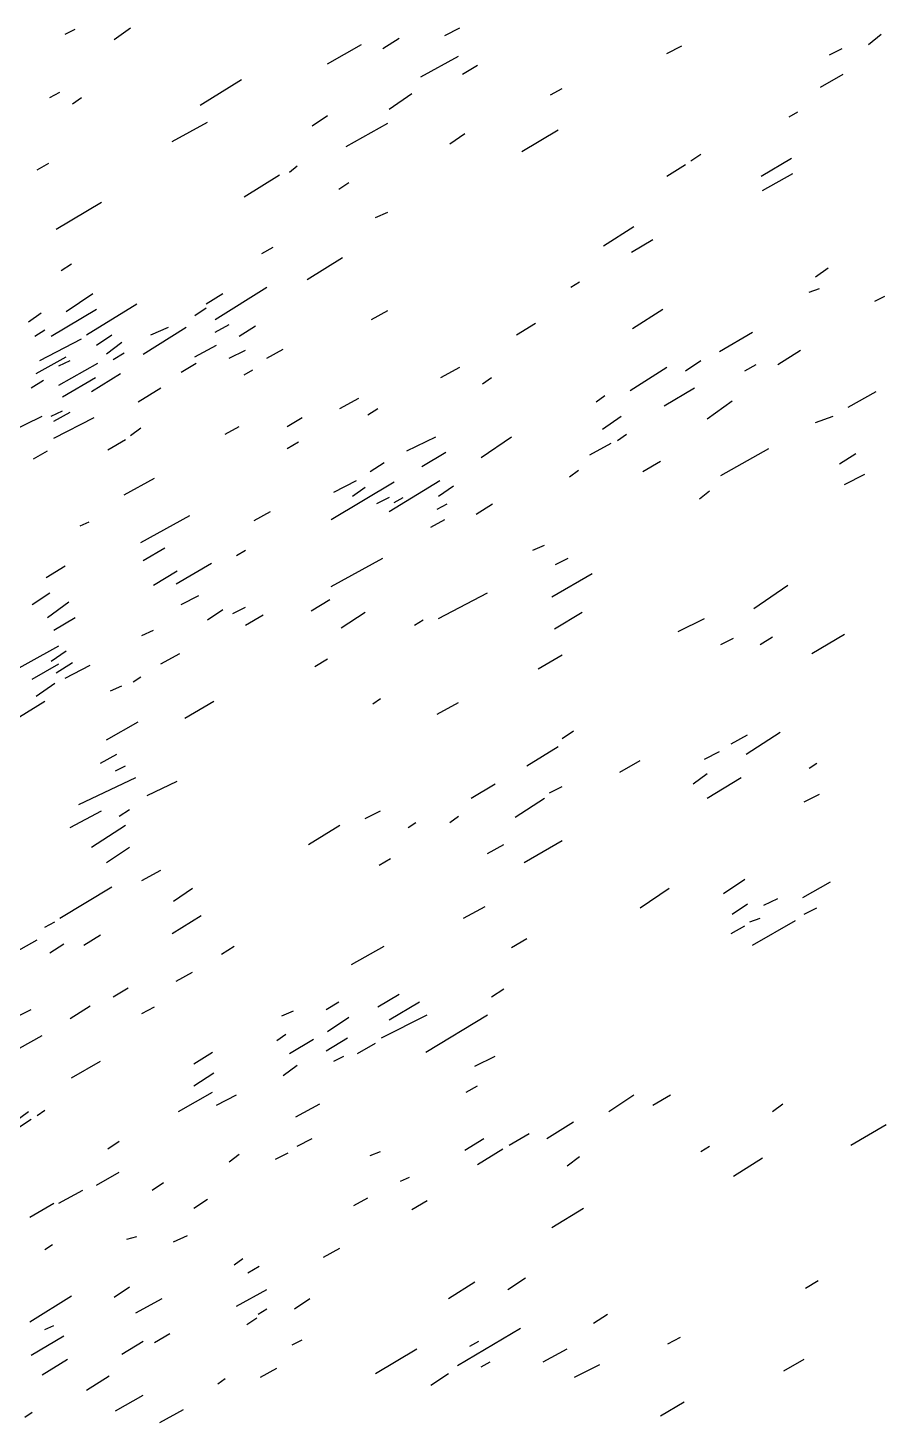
# Model space of a CAD drawing. Extents: x 0 to 599, y 0 to 600.
# Drawn here: x 227.5 to 352, y 398.3 to 600.2 of the extents above; entities that cross this region are included whole.
import ezdxf

# ---------------------------------------------------------------- set-up
doc = ezdxf.new("R2010")
doc.units = 0
doc.header["$MEASUREMENT"] = 0
doc.layers.add('LIMESTONE_FSET1', color=166, linetype='CONTINUOUS')

msp = doc.modelspace()

# ---------------------------------------------------------------- linework, layer by layer
at = {"layer": 'LIMESTONE_FSET1'}
for p, q in [((232.87, 599.25), (234.33, 600)), ((240, 598.5), (242.38, 600.19)), ((287.93, 599.06), (290.12, 600.19)), ((270.91, 594.95), (275.85, 597.75)), ((278.96, 597.19), (281.34, 598.69)), ((349.39, 597.75), (351.22, 599.25)), ((284.45, 593.07), (289.94, 596.07)), ((320.12, 596.44), (322.32, 597.57)), ((343.72, 596.26), (345.55, 597.19)), ((290.49, 593.45), (292.68, 594.76)), ((252.44, 588.95), (258.48, 592.7)), ((342.44, 591.58), (345.73, 593.45)), ((230.67, 590.08), (232.13, 590.83)), ((233.96, 589.14), (235.24, 590.08)), ((279.88, 588.39), (283.17, 590.64)), ((303.29, 590.45), (304.94, 591.39)), ((337.87, 587.27), (339.15, 588.02)), ((248.41, 583.71), (253.54, 586.52)), ((268.72, 585.96), (270.91, 587.46)), ((273.66, 582.96), (279.7, 586.33)), ((288.66, 583.34), (290.85, 584.84)), ((299.09, 582.22), (304.39, 585.4)), ((323.6, 580.9), (325.06, 581.84)), ((228.84, 579.59), (230.49, 580.53)), ((265.43, 579.22), (266.52, 580.16)), ((320.12, 578.66), (322.87, 580.34)), ((333.84, 578.66), (338.23, 581.28)), ((258.84, 575.66), (263.96, 578.85)), ((272.56, 576.79), (274.02, 577.72)), ((334.02, 576.6), (338.41, 579.03)), ((231.59, 570.98), (238.17, 574.91)), ((277.87, 572.67), (279.7, 573.42)), ((310.98, 568.55), (315.37, 571.36)), ((315, 567.61), (318.11, 569.49)), ((261.4, 567.43), (263.05, 568.36)), ((232.32, 564.99), (233.78, 565.93)), ((267.99, 563.68), (273.11, 566.86)), ((341.71, 564.06), (343.54, 565.37)), ((233.05, 559), (236.89, 561.62)), ((253.35, 560.12), (255.73, 561.62)), ((254.63, 557.88), (262.13, 562.56)), ((306.22, 562.56), (307.5, 563.31)), ((340.79, 561.81), (342.26, 562.37)), ((230.85, 555.44), (237.44, 559.38)), ((235.98, 555.63), (243.29, 560.12)), ((251.71, 558.44), (253.35, 559.56)), ((315.18, 556.57), (319.57, 559.38)), ((350.3, 560.5), (351.77, 561.25)), ((227.56, 557.5), (229.39, 558.81)), ((277.32, 557.88), (279.7, 559.19)), ((298.35, 555.63), (301.1, 557.32)), ((228.48, 555.44), (229.94, 556.38)), ((237.44, 554.13), (239.63, 555.63)), ((244.21, 552.82), (250.43, 556.76)), ((245.3, 555.63), (247.87, 556.76)), ((254.63, 556.01), (256.65, 557.13)), ((258.11, 555.44), (260.49, 556.94)), ((327.8, 553.2), (332.56, 556.01)), ((229.21, 551.89), (235.24, 555.07)), ((241.1, 554.51), (238.9, 552.82)), ((251.71, 552.45), (254.82, 554.13)), ((256.65, 552.26), (259.02, 553.39)), ((262.13, 552.26), (264.51, 553.57)), ((336.22, 551.33), (339.51, 553.39)), ((228.66, 550.02), (233.05, 552.45)), ((231.95, 551.14), (233.6, 551.89)), ((231.95, 548.33), (237.62, 551.51)), ((239.82, 552.07), (241.46, 553.01)), ((249.7, 550.2), (251.89, 551.51)), ((322.87, 550.39), (325.06, 551.89)), ((331.46, 550.39), (333.11, 551.33)), ((232.5, 546.65), (237.26, 549.45)), ((236.71, 547.39), (240.91, 550.02)), ((258.84, 549.83), (260.12, 550.58)), ((287.38, 549.45), (290.12, 550.95)), ((293.41, 548.52), (294.7, 549.45)), ((314.82, 547.58), (320.12, 550.95)), ((227.93, 547.96), (229.76, 549.08)), ((243.48, 545.9), (246.77, 547.96)), ((319.76, 545.34), (324.15, 547.96)), ((346.46, 545.15), (350.49, 547.39)), ((272.74, 544.96), (275.49, 546.46)), ((309.88, 545.9), (311.16, 546.83)), ((325.98, 543.46), (329.63, 546.08)), ((224.63, 541.4), (229.57, 543.84)), ((230.85, 543.84), (232.5, 544.59)), ((231.22, 543.09), (233.6, 544.4)), ((231.22, 540.66), (237.07, 543.65)), ((265.06, 542.34), (267.26, 543.65)), ((276.77, 544.03), (278.23, 544.96)), ((310.79, 541.97), (313.54, 543.84)), ((341.71, 542.9), (344.27, 543.84)), ((242.38, 541.03), (243.84, 542.15)), ((256.1, 541.22), (258.11, 542.34)), ((312.99, 540.28), (314.27, 541.22)), ((239.09, 538.97), (241.65, 540.47)), ((265.06, 539.16), (266.71, 540.09)), ((282.44, 538.78), (286.65, 540.84)), ((293.23, 537.85), (297.62, 540.84)), ((308.96, 538.22), (312.07, 539.91)), ((327.99, 535.23), (334.94, 539.16)), ((228.29, 537.66), (230.3, 538.78)), ((277.13, 535.79), (279.15, 537.1)), ((284.63, 536.54), (288.11, 538.6)), ((316.65, 535.79), (319.21, 537.29)), ((345.18, 536.91), (347.56, 538.41)), ((306.04, 535.04), (307.32, 535.98)), ((345.91, 533.92), (348.84, 535.41)), ((241.46, 532.42), (245.85, 534.85)), ((271.46, 528.86), (280.61, 534.29)), ((271.83, 532.79), (275.12, 534.48)), ((274.57, 532.23), (276.4, 533.54)), ((279.88, 529.98), (287.2, 534.48)), ((287.01, 532.23), (289.21, 533.73)), ((279.88, 532.04), (278.05, 531.11)), ((280.61, 531.29), (281.89, 532.04)), ((286.83, 530.36), (288.29, 531.11)), ((292.5, 529.61), (294.88, 531.11)), ((324.88, 531.86), (326.34, 532.98)), ((243.84, 525.49), (250.98, 529.42)), ((260.3, 528.67), (262.68, 529.98)), ((235.06, 527.93), (236.34, 528.49)), ((285.91, 527.74), (287.93, 528.86)), ((300.73, 524.37), (302.38, 525.12)), ((244.21, 522.87), (247.32, 524.74)), ((257.74, 523.62), (259.02, 524.37)), ((271.46, 519.13), (278.96, 523.25)), ((304.02, 522.31), (305.85, 523.25)), ((230.12, 520.44), (232.87, 522.12)), ((245.67, 519.31), (249.15, 521.37)), ((248.96, 519.5), (254.09, 522.5)), ((303.48, 517.63), (309.33, 521)), ((332.74, 515.94), (337.68, 519.31)), ((228.11, 516.51), (230.67, 518.19)), ((230.3, 514.63), (233.41, 516.88)), ((249.7, 516.51), (252.26, 517.82)), ((268.54, 515.57), (271.28, 517.25)), ((287.01, 514.45), (294.15, 518.19)), ((253.54, 514.26), (255.73, 515.76)), ((257.2, 515.2), (259.02, 516.13)), ((259.02, 513.51), (261.59, 515.01)), ((272.93, 513.14), (276.4, 515.38)), ((303.84, 512.95), (307.87, 515.38)), ((231.22, 512.76), (234.33, 514.63)), ((283.54, 513.51), (284.82, 514.26)), ((321.77, 512.57), (325.61, 514.45)), ((244.02, 512.01), (245.67, 512.76)), ((327.99, 510.7), (329.82, 511.64)), ((333.66, 510.7), (335.49, 511.83)), ((341.16, 509.39), (345.91, 512.2)), ((222.8, 505.46), (231.95, 510.51)), ((230.85, 508.27), (233.05, 509.77)), ((246.77, 507.89), (249.51, 509.39)), ((301.46, 507.15), (304.94, 509.2)), ((228.11, 505.65), (231.95, 507.89)), ((231.59, 506.58), (233.96, 508.08)), ((232.87, 505.83), (236.52, 507.71)), ((269.09, 507.52), (270.91, 508.64)), ((228.66, 503.21), (231.4, 505.09)), ((242.74, 505.27), (243.84, 506.02)), ((239.45, 503.96), (241.1, 504.71)), ((277.5, 502.09), (278.6, 502.84)), ((226.28, 500.22), (229.94, 502.46)), ((250.24, 500.03), (254.45, 502.46)), ((286.83, 500.59), (289.94, 502.28)), ((238.9, 496.85), (243.48, 499.47)), ((304.94, 497.04), (306.59, 498.16)), ((329.45, 496.29), (331.83, 497.6)), ((331.65, 494.79), (336.59, 497.97)), ((237.99, 493.48), (240.37, 494.79)), ((299.82, 493.1), (304.39, 495.91)), ((325.61, 494.04), (327.8, 495.16)), ((240.18, 492.36), (241.65, 493.1)), ((313.35, 492.17), (316.28, 493.85)), ((340.79, 492.73), (341.89, 493.48)), ((234.88, 487.49), (243.11, 491.42)), ((244.76, 488.8), (249.15, 490.86)), ((323.96, 490.48), (325.98, 491.98)), ((325.98, 488.42), (330.91, 491.42)), ((291.77, 488.42), (295.24, 490.48)), ((303.11, 489.17), (304.94, 490.11)), ((340.06, 487.86), (342.26, 488.99)), ((240.73, 485.8), (242.2, 486.74)), ((298.17, 485.62), (302.38, 488.42)), ((233.6, 484.12), (238.17, 486.55)), ((276.4, 485.43), (278.6, 486.55)), ((282.62, 484.12), (283.72, 484.87)), ((288.66, 484.87), (289.94, 485.8)), ((236.71, 481.31), (241.65, 484.49)), ((268.17, 481.68), (272.74, 484.49)), ((238.9, 479.06), (242.2, 481.31)), ((294.15, 480.37), (296.52, 481.68)), ((299.45, 479.06), (304.94, 482.25)), ((278.41, 478.69), (280.06, 479.63)), ((244.02, 476.44), (246.77, 477.94)), ((328.35, 474.57), (331.46, 476.63)), ((232.13, 471.01), (239.63, 475.51)), ((248.6, 473.45), (251.34, 475.32)), ((316.28, 472.51), (320.49, 475.32)), ((339.88, 474.01), (343.9, 476.26)), ((290.67, 471.01), (293.78, 472.7)), ((329.63, 471.58), (331.83, 473.07)), ((334.21, 472.89), (336.22, 473.82)), ((340.06, 471.58), (341.89, 472.51)), ((229.94, 469.7), (231.4, 470.45)), ((248.41, 468.77), (252.62, 471.39)), ((332.2, 470.45), (333.66, 471.01)), ((332.56, 467.08), (338.78, 470.64)), ((235.61, 467.08), (237.99, 468.58)), ((329.45, 468.77), (331.46, 469.89)), ((220.06, 462.96), (228.84, 467.83)), ((230.67, 465.96), (232.68, 467.27)), ((255.55, 465.77), (257.38, 466.9)), ((274.39, 464.27), (279.15, 466.9)), ((297.62, 466.71), (299.82, 468.02)), ((248.96, 461.84), (251.34, 463.15)), ((239.82, 459.59), (242.01, 460.9)), ((294.7, 459.59), (296.52, 460.72)), ((270.73, 457.72), (272.56, 458.85)), ((278.23, 458.1), (281.34, 459.97)), ((279.88, 456.22), (284.27, 458.85)), ((225.73, 456.6), (227.93, 457.72)), ((233.6, 456.41), (236.52, 458.28)), ((244.02, 457.16), (245.85, 458.1)), ((264.33, 456.79), (265.98, 457.54)), ((270.91, 454.54), (274.02, 456.6)), ((278.78, 453.6), (285.37, 456.97)), ((285.18, 451.54), (294.15, 456.97)), ((226.28, 452.11), (229.57, 453.98)), ((263.6, 453.23), (264.88, 454.17)), ((265.43, 451.36), (268.9, 453.42)), ((270.73, 451.73), (273.84, 453.6)), ((275.3, 451.36), (277.87, 452.85)), ((251.52, 449.86), (254.27, 451.54)), ((271.83, 450.23), (273.29, 450.98)), ((292.32, 449.49), (295.24, 450.98)), ((233.78, 447.8), (237.99, 450.23)), ((251.52, 446.68), (254.45, 448.55)), ((264.51, 448.17), (266.52, 449.67)), ((291.04, 445.74), (292.68, 446.68)), ((249.33, 442.93), (254.27, 445.74)), ((254.82, 443.87), (257.74, 445.37)), ((311.71, 442.93), (315.37, 445.37)), ((318.11, 443.87), (320.67, 445.37)), ((225.55, 441.44), (227.56, 442.93)), ((228.84, 442.37), (229.94, 443.12)), ((266.34, 442.18), (269.82, 444.06)), ((335.49, 442.93), (336.95, 444.06)), ((226.28, 440.69), (227.93, 441.81)), ((302.74, 439), (306.59, 441.44)), ((346.83, 438.07), (351.95, 441.06)), ((239.09, 437.5), (240.73, 438.63)), ((266.52, 437.88), (268.72, 439)), ((290.85, 437.32), (293.6, 439)), ((297.26, 438.07), (300.18, 439.75)), ((256.65, 435.63), (258.11, 436.76)), ((263.41, 436.01), (265.24, 436.94)), ((277.13, 436.57), (278.6, 437.13)), ((292.68, 435.26), (296.34, 437.5)), ((305.67, 435.07), (307.5, 436.38)), ((325.06, 437.13), (326.34, 437.88)), ((329.82, 433.57), (334.02, 436.19)), ((237.44, 432.26), (240.73, 434.13)), ((245.49, 431.51), (247.13, 432.64)), ((281.52, 432.82), (282.8, 433.39)), ((231.95, 429.64), (235.43, 431.51)), ((251.52, 428.89), (253.54, 430.2)), ((274.76, 429.27), (276.77, 430.39)), ((227.74, 427.58), (231.22, 429.64)), ((283.17, 428.71), (285.37, 430.02)), ((303.48, 426.08), (308.05, 428.89)), ((241.83, 424.4), (243.29, 424.77)), ((248.6, 424.03), (250.61, 424.96)), ((229.94, 422.9), (231.04, 423.65)), ((270.37, 421.78), (272.74, 423.09)), ((257.38, 420.66), (258.66, 421.59)), ((259.39, 419.53), (261.04, 420.47)), ((288.48, 415.79), (292.32, 418.22)), ((297.07, 417.1), (299.63, 418.78)), ((340.24, 417.29), (342.07, 418.41)), ((227.74, 412.42), (233.78, 416.16)), ((240, 415.98), (242.2, 417.47)), ((257.74, 414.66), (262.13, 417.1)), ((243.11, 413.73), (246.95, 415.79)), ((260.85, 413.54), (262.13, 414.29)), ((266.16, 414.29), (268.35, 415.79)), ((259.21, 412.04), (260.67, 412.98)), ((309.51, 412.23), (311.52, 413.54)), ((227.93, 407.55), (232.68, 410.36)), ((229.94, 411.29), (231.22, 411.86)), ((245.85, 409.42), (248.05, 410.73)), ((289.76, 406.05), (298.9, 411.48)), ((320.3, 409.24), (322.13, 410.17)), ((241.1, 407.74), (244.21, 409.61)), ((265.79, 409.05), (267.26, 409.8)), ((277.87, 404.93), (283.9, 408.49)), ((291.59, 408.86), (292.87, 409.61)), ((302.2, 406.61), (305.67, 408.49)), ((229.57, 404.74), (233.23, 406.99)), ((293.23, 405.87), (294.51, 406.61)), ((306.77, 404.37), (310.43, 406.24)), ((337.13, 405.3), (340.06, 406.99)), ((235.98, 402.5), (239.27, 404.56)), ((255, 403.43), (256.1, 404.18)), ((261.22, 404.37), (263.6, 405.68)), ((285.91, 403.24), (288.48, 404.93)), ((240.18, 399.5), (244.21, 401.75)), ((319.21, 398.75), (322.68, 400.81)), ((227.01, 398.56), (228.11, 399.31)), ((246.59, 397.82), (250.06, 399.69))]:
    msp.add_line(p, q, dxfattribs=at)

doc.saveas('drawing.dxf')
